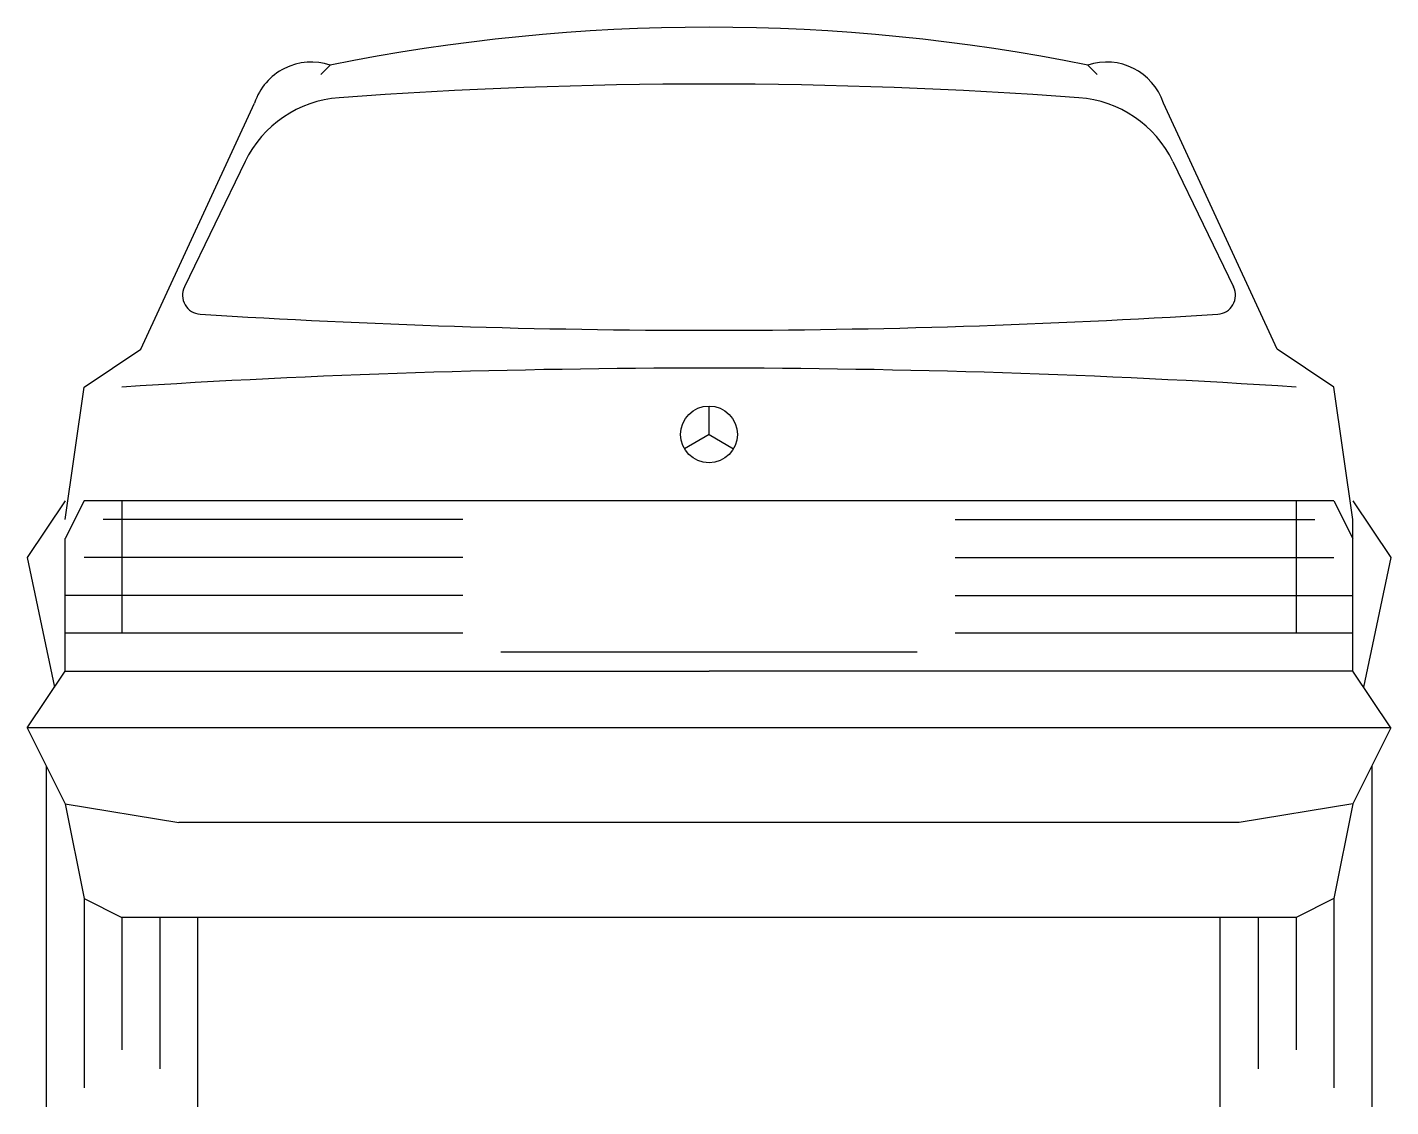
# Model space of a CAD drawing. Extents: x 0 to 1.83, y 0 to 1.45.
import ezdxf

# ---------------------------------------------------------------- set-up
doc = ezdxf.new("R2010")
doc.units = 0
doc.layers.get('0').update_dxf_attribs({"linetype": 'CONTINUOUS'})
doc.layers.add('CAR_DTL', color=7, linetype='CONTINUOUS')

msp = doc.modelspace()

# ---------------------------------------------------------------- linework, layer by layer
at = {"color": 0, "linetype": 'BYBLOCK'}
for p, q in [((0.4064, 1.397), (0.3937, 1.3843)), ((1.4224, 1.397), (1.4351, 1.3843)), ((0.1524, 1.016), (0.3048, 1.3462)), ((1.6764, 1.016), (1.524, 1.3462)), ((0.2922, 1.2677), (0.2107, 1.0995)), ((1.5366, 1.2677), (1.6181, 1.0995)), ((0.0762, 0.9652), (0.1524, 1.016)), ((1.7526, 0.9652), (1.6764, 1.016)), ((0.0508, 0.7874), (0.0762, 0.9652)), ((1.778, 0.7874), (1.7526, 0.9652)), ((0.0508, 0.8128), (0, 0.7366)), ((0.0762, 0.8128), (0.0508, 0.762)), ((1.7526, 0.8128), (0.0762, 0.8128)), ((0.127, 0.8128), (0.127, 0.635)), ((1.7018, 0.8128), (1.7018, 0.635)), ((1.7526, 0.8128), (1.778, 0.762)), ((1.778, 0.8128), (1.8288, 0.7366)), ((1.778, 0.5842), (1.778, 0.7874)), ((0.0508, 0.5842), (0.0508, 0.762)), ((1.778, 0.5842), (1.778, 0.762)), ((0, 0.7366), (0.0366, 0.5629)), ((1.8288, 0.7366), (1.7922, 0.5629)), ((1.1938, 0.6096), (0.635, 0.6096)), ((0, 0.508), (0.0508, 0.5842)), ((0.0508, 0.5842), (0.9144, 0.5842)), ((1.778, 0.5842), (0.9144, 0.5842)), ((1.8288, 0.508), (1.778, 0.5842)), ((0, 0.508), (0.0508, 0.4064)), ((1.8288, 0.508), (1.778, 0.4064)), ((0.0254, 0.4572), (0.0254, 0)), ((1.8034, 0.4572), (1.8034, 0)), ((0.0508, 0.4064), (0.0762, 0.2794)), ((1.778, 0.4064), (1.7526, 0.2794)), ((0.0762, 0.2794), (0.127, 0.254)), ((1.7526, 0.2794), (1.7018, 0.254)), ((1.7018, 0.254), (0.127, 0.254)), ((0.2286, 0), (0.2286, 0.254)), ((1.6002, 0), (1.6002, 0.254))]:
    msp.add_line(p, q, dxfattribs=at)
for centre, radius, start, end in [((0.9144, -1.1176), 2.5654, 78.5788, 101.4212), ((0.381, 1.3208), 0.0803, 71.5651, 161.5651), ((1.4478, 1.3208), 0.0803, 18.4349, 108.4349), ((0.9144, -5.3594), 6.731, 85.7718, 94.2282), ((0.4294, 1.2013), 0.1524, 94.2282, 154.1658), ((1.3994, 1.2013), 0.1524, 25.8342, 85.7718), ((0.2336, 1.0884), 0.0254, 154.1658, 266.365), ((1.5952, 1.0884), 0.0254, 273.635, 25.8342), ((0.9144, 11.805), 10.7636, 266.36505, 273.63495), ((0.9144, -11.2268), 12.2174, 86.30478, 93.69522)]:
    msp.add_arc(centre, radius, start, end, dxfattribs=at)
at = {"layer": 'CAR_DTL'}
for p, q in [((0.9144, 0.9017), (0.9144, 0.9398)), ((0.9144, 0.9017), (0.8814, 0.8826)), ((0.9144, 0.9017), (0.9474, 0.8826)), ((0.5842, 0.7874), (0.1016, 0.7874)), ((1.2446, 0.7874), (1.7272, 0.7874)), ((0.5842, 0.7366), (0.0762, 0.7366)), ((1.2446, 0.7366), (1.7526, 0.7366)), ((0.5842, 0.6858), (0.0508, 0.6858)), ((1.2446, 0.6858), (1.778, 0.6858)), ((0.5842, 0.635), (0.0508, 0.635)), ((1.778, 0.635), (1.2446, 0.635)), ((1.8288, 0.508), (0, 0.508)), ((0.0508, 0.4064), (0.2032, 0.381)), ((1.778, 0.4064), (1.6256, 0.381)), ((1.6256, 0.381), (0.2032, 0.381)), ((0.0762, 0.2794), (0.0762, 0.0254)), ((1.7526, 0.2794), (1.7526, 0.0254)), ((0.127, 0.254), (0.127, 0.0762)), ((0.1778, 0.254), (0.1778, 0.0508)), ((1.651, 0.254), (1.651, 0.0508)), ((1.7018, 0.254), (1.7018, 0.0762))]:
    msp.add_line(p, q, dxfattribs=at)
msp.add_circle((0.9144, 0.9017), 0.0381, dxfattribs=at)

doc.saveas('drawing.dxf')
